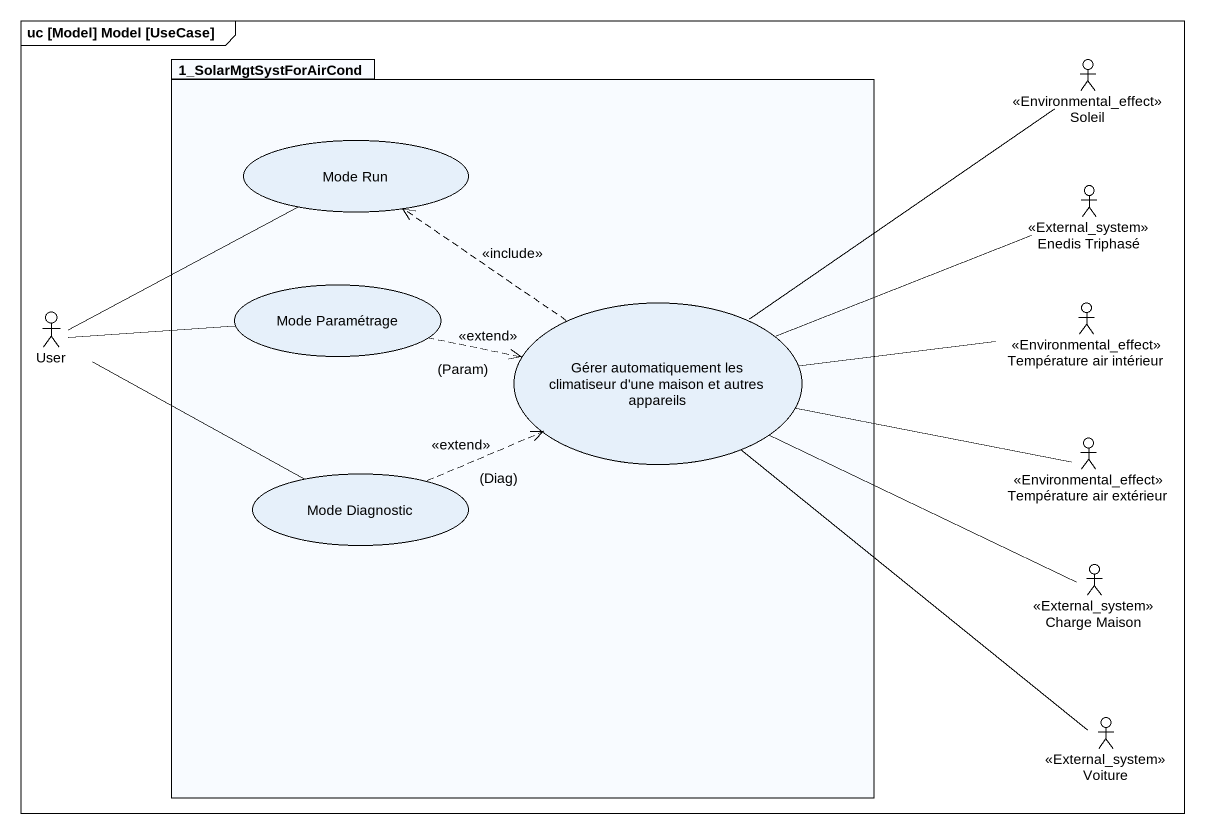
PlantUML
@startuml
mainframe uc [Model] Model [UseCase]
package "1_SolarMgtSystForAirCond" as p1_SolarMgtSystForAirCond {
  usecase "Mode Run" as Mode_Run
  usecase "Mode Paramétrage" as Mode_Paramétrage
  usecase "Gérer automatiquement les climatiseur d'une maison et autres appareils" as Gérer_automatiquement_les
  usecase "Mode Diagnostic" as Mode_Diagnostic
}
actor Soleil <<Environmental_effect>>
actor "Enedis Triphasé" as Enedis_Triphasé <<External_system>>
actor User
actor "Température air intérieur" as Température_air_intérieur <<Environmental_effect>>
actor "Température air extérieur" as Température_air_extérieur <<Environmental_effect>>
actor "Charge Maison" as Charge_Maison <<External_system>>
actor Voiture <<External_system>>
Soleil -- Gérer_automatiquement_les
Enedis_Triphasé -left- Gérer_automatiquement_les
Mode_Paramétrage .right.> Gérer_automatiquement_les : <<extend>>\n(Param)
User -right- Mode_Run
User -right- Mode_Paramétrage
User -right- Mode_Diagnostic
Gérer_automatiquement_les .up.> Mode_Run : <<include>>
Gérer_automatiquement_les -right- Température_air_intérieur
Température_air_extérieur -left- Gérer_automatiquement_les
Mode_Diagnostic .right.> Gérer_automatiquement_les : <<extend>>\n(Diag)
Charge_Maison -left- Gérer_automatiquement_les
Voiture -up- Gérer_automatiquement_les
@enduml
